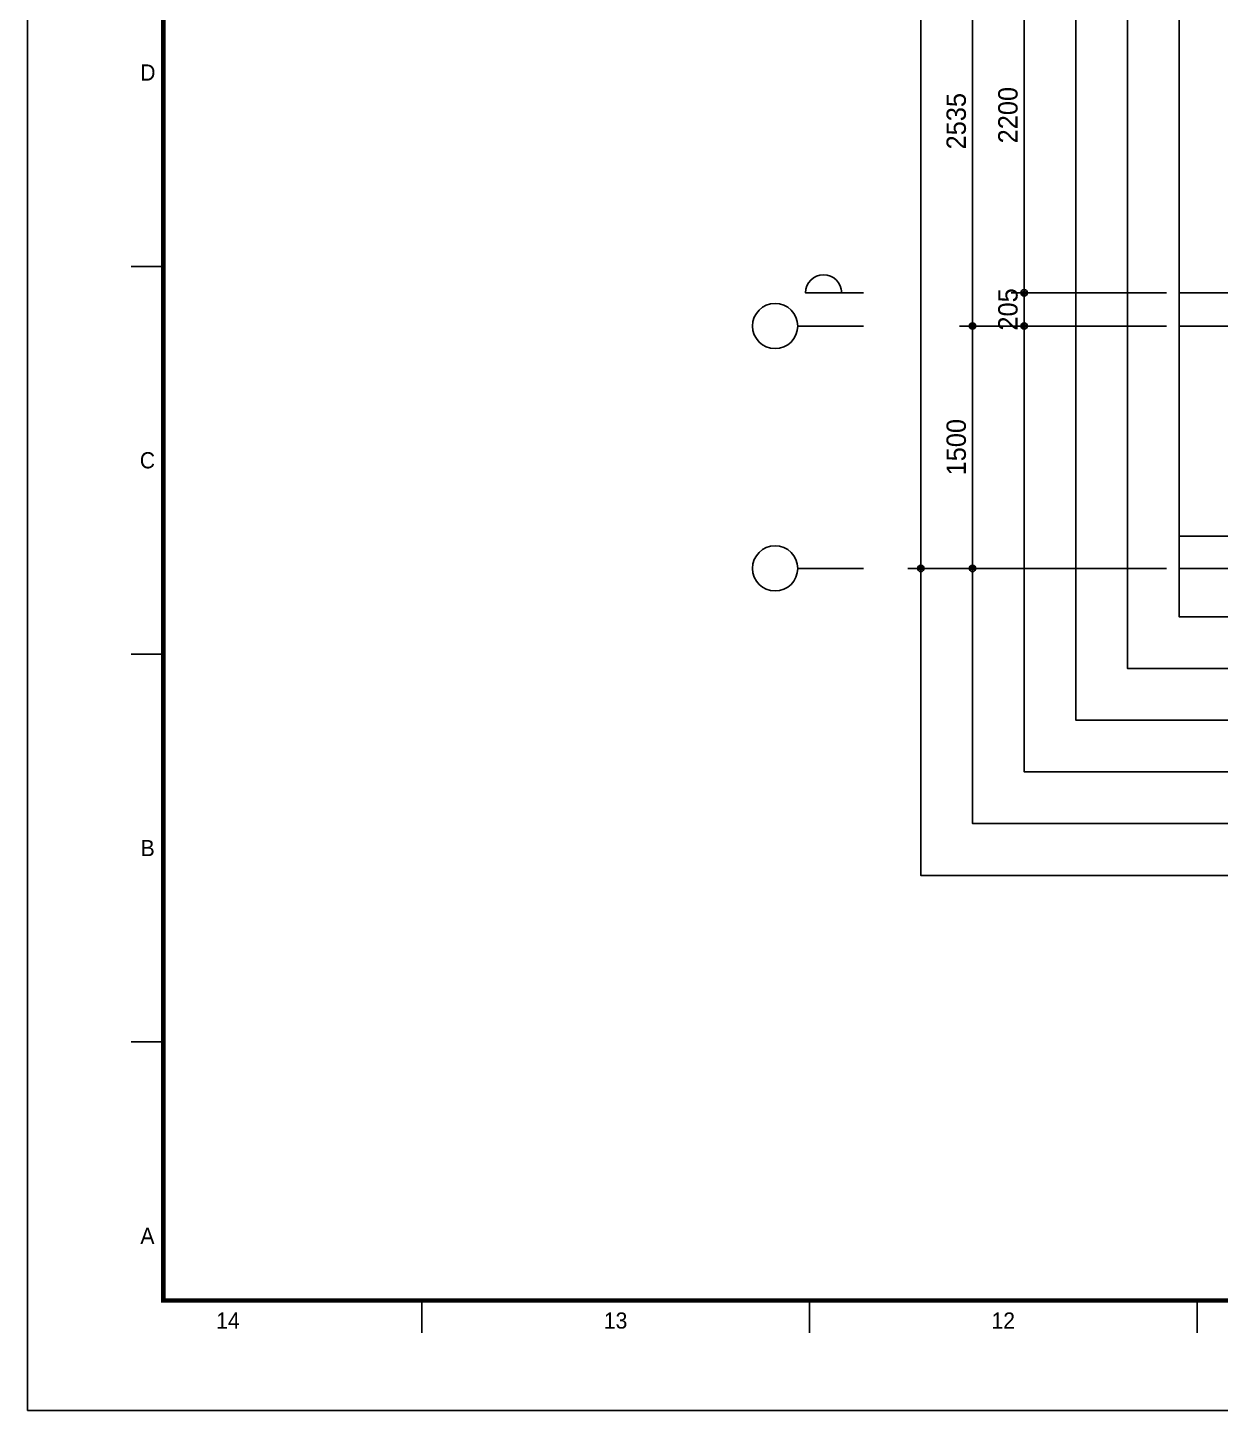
# Model space of a CAD drawing. Header units: millimetres. Extents: x 0 to 92204, y -190080 to 23760.
# Drawn here: x 0 to 7384, y -71280 to -62722 of the extents above; entities that cross this region are included whole.
import ezdxf
from ezdxf.enums import TextEntityAlignment as Align
from ezdxf.xclip import XClip

# ---------------------------------------------------------------- set-up
doc = ezdxf.new("R2010")
doc.units = ezdxf.units.MM
doc.header["$LTSCALE"] = 100
doc.header["$XCLIPFRAME"] = 0
doc.linetypes.add('AUDIT_D_220706163347-0', pattern=[0])
doc.linetypes.add('CEN', pattern=[62, 60, -1, 0, -1])
doc.layers.get('defpoints').update_dxf_attribs({"color": 139})
for name, color, linetype in [('A-치수', 7, 'AUDIT_D_220706163347-0'), ('AA-BORD-FORM', 7, 'Continuous'), ('AA-BORD-TEXT', 3, 'Continuous'), ('AA-XXXX-DIMS', 7, 'Continuous'), ('CEN_CON', 1, 'CEN'), ('CEN_WALL', 12, 'CEN'), ('DIM', 7, 'AUDIT_D_220706163347-0'), ('ELE3_CON', 7, 'Continuous'), ('MC', 135, 'Continuous')]:
    doc.layers.add(name, color=color, linetype=linetype)
doc.styles.add('HAUD01', font='Dotum.ttf')
doc.styles.add('맑은고딕', font='malgun.ttf', dxfattribs={"width": 0.9})
doc.dimstyles.new('DIM_40', dxfattribs={"dimscale": 40, "dimtxt": 3, "dimasz": 1, "dimexe": 2, "dimexo": 2, "dimgap": 1, "dimtad": 1, "dimdec": 0, "dimzin": 0, "dimdsep": 46, "dimtxsty": '맑은고딕', "dimblk1": 'DIMDOT', "dimblk2": 'DIMDOT', "dimsah": 1, "dimcen": 0.09, "dimdle": 2, "dimclrd": 7, "dimclre": 7, "dimclrt": 3, "dimadec": 0, "dimazin": 0, "dimtfac": 1, "dimtdec": 0, "dimtix": 1, "dimtmove": 2, "dimatfit": 3, "dimldrblk": 'DIMDOT', "dimfxl": 2, "dimtolj": 1, "dimtzin": 0, "dimarcsym": 0})

# ---------------------------------------------------------------- blocks, each defined once
blk = doc.blocks.new('중심')
at = {"layer": 'DIM'}
blk.add_line((-350, 0), (0, 0), dxfattribs=at)
blk.add_circle((-470, 0), 120, dxfattribs=at)
blk = doc.blocks.new('DIMDOT')
at = {"layer": 'AA-XXXX-DIMS'}
for p, q in [((-1.5, 0), (1.5, 0)), ((0, -1.5), (0, 1.5))]:
    blk.add_line(p, q, dxfattribs=at)
for radius in [0.5, 0.25]:
    blk.add_circle((0, 0), radius, dxfattribs=at)
blk = doc.blocks.new('*D2749')
at = {"layer": 'defpoints', "color": 0, "transparency": 16777216}
for p in [(5529.7, -77979), (7129.7, -77979), (7129.7, -89829)]:
    blk.add_point(p, dxfattribs=at)
at = {"layer": 'DIM', "color": 7, "lineweight": -2, "transparency": 16777216}
for p, q in [((7049.7, -77979), (5449.7, -77979)), ((5529.7, -89789), (5529.7, -78019)), ((7049.7, -89829), (5449.7, -89829))]:
    blk.add_line(p, q, dxfattribs=at)
at = {"layer": 'DIM', "color": 7, "lineweight": -2, "transparency": 16777216, "xscale": 40, "yscale": 40, "zscale": 40}
for p, rotation in [((5529.7, -77979), 90), ((5529.7, -89829), 270)]:
    blk.add_blockref('DIMDOT', p, dxfattribs=dict(at, rotation=rotation))
at = {"layer": 'DIM', "color": 3, "transparency": 16777216, "insert": (5429.6, -83904), "char_height": 120, "attachment_point": 5, "rotation": 90, "style": 'HAUD01'}
blk.add_mtext('\\A1;11850', dxfattribs=at)
blk = doc.blocks.new('*D2750')
at = {"layer": 'defpoints', "color": 0, "transparency": 16777216}
for p in [(5849.7, -88329), (7129.7, -88329), (7129.7, -89829)]:
    blk.add_point(p, dxfattribs=at)
at = {"layer": 'DIM', "color": 7, "lineweight": -2, "transparency": 16777216}
for p, q in [((7049.7, -88329), (5769.7, -88329)), ((5849.7, -89789), (5849.7, -88369)), ((7049.7, -89829), (5769.7, -89829))]:
    blk.add_line(p, q, dxfattribs=at)
at = {"layer": 'DIM', "color": 7, "lineweight": -2, "transparency": 16777216, "xscale": 40, "yscale": 40, "zscale": 40}
for p, rotation in [((5849.7, -88329), 90), ((5849.7, -89829), 270)]:
    blk.add_blockref('DIMDOT', p, dxfattribs=dict(at, rotation=rotation))
at = {"layer": 'DIM', "color": 3, "transparency": 16777216, "insert": (5749.6, -89079), "char_height": 120, "attachment_point": 5, "rotation": 90, "style": 'HAUD01'}
blk.add_mtext('\\A1;1500', dxfattribs=at)
blk = doc.blocks.new('*D2751')
at = {"layer": 'defpoints', "color": 0, "transparency": 16777216}
for p in [(5849.7, -85794), (7129.7, -85794), (7129.7, -88329)]:
    blk.add_point(p, dxfattribs=at)
at = {"layer": 'DIM', "color": 7, "lineweight": -2, "transparency": 16777216}
for p, q in [((7049.7, -85794), (5769.7, -85794)), ((5849.7, -88289), (5849.7, -85834)), ((7049.7, -88329), (5769.7, -88329))]:
    blk.add_line(p, q, dxfattribs=at)
at = {"layer": 'DIM', "color": 7, "lineweight": -2, "transparency": 16777216, "xscale": 40, "yscale": 40, "zscale": 40}
for p, rotation in [((5849.7, -85794), 90), ((5849.7, -88329), 270)]:
    blk.add_blockref('DIMDOT', p, dxfattribs=dict(at, rotation=rotation))
at = {"layer": 'DIM', "color": 3, "transparency": 16777216, "insert": (5749.6, -87061.5), "char_height": 120, "attachment_point": 5, "rotation": 90, "style": 'HAUD01'}
blk.add_mtext('\\A1;2535', dxfattribs=at)
blk = doc.blocks.new('*D2757')
at = {"layer": 'defpoints', "color": 0, "transparency": 16777216}
for p in [(6169.7, -88124), (7129.7, -88124), (7129.7, -88329)]:
    blk.add_point(p, dxfattribs=at)
at = {"layer": 'DIM', "color": 7, "lineweight": -2, "transparency": 16777216}
for p, q in [((6169.7, -88084), (6169.7, -88044)), ((7049.7, -88124), (6089.7, -88124)), ((6169.7, -88329), (6169.7, -88124)), ((7049.7, -88329), (6089.7, -88329)), ((6169.7, -88369), (6169.7, -88409))]:
    blk.add_line(p, q, dxfattribs=at)
at = {"layer": 'DIM', "color": 7, "lineweight": -2, "transparency": 16777216, "xscale": 40, "yscale": 40, "zscale": 40}
for p, rotation in [((6169.7, -88124), 270), ((6169.7, -88329), 90)]:
    blk.add_blockref('DIMDOT', p, dxfattribs=dict(at, rotation=rotation))
at = {"layer": 'DIM', "color": 3, "transparency": 16777216, "insert": (6069.6, -88226.5), "char_height": 120, "attachment_point": 5, "rotation": 90, "style": 'HAUD01'}
blk.add_mtext('\\A1;205', dxfattribs=at)
blk = doc.blocks.new('*D2758')
at = {"layer": 'defpoints', "color": 0, "transparency": 16777216}
for p in [(6169.7, -85924), (7129.7, -85924), (7129.7, -88124)]:
    blk.add_point(p, dxfattribs=at)
at = {"layer": 'DIM', "color": 7, "lineweight": -2, "transparency": 16777216}
for p, q in [((7049.7, -85924), (6089.7, -85924)), ((6169.7, -88084), (6169.7, -85964)), ((7049.7, -88124), (6089.7, -88124))]:
    blk.add_line(p, q, dxfattribs=at)
at = {"layer": 'DIM', "color": 7, "lineweight": -2, "transparency": 16777216, "xscale": 40, "yscale": 40, "zscale": 40}
for p, rotation in [((6169.7, -85924), 90), ((6169.7, -88124), 270)]:
    blk.add_blockref('DIMDOT', p, dxfattribs=dict(at, rotation=rotation))
at = {"layer": 'DIM', "color": 3, "transparency": 16777216, "insert": (6069.6, -87024), "char_height": 120, "attachment_point": 5, "rotation": 90, "style": 'HAUD01'}
blk.add_mtext('\\A1;2200', dxfattribs=at)
blk = doc.blocks.new('*D2763')
at = {"layer": 'defpoints', "color": 0, "transparency": 16777216}
for p in [(5849.7, -83404), (7129.7, -83404), (7129.7, -88329)]:
    blk.add_point(p, dxfattribs=at)
at = {"layer": 'DIM', "color": 7, "lineweight": -2, "transparency": 16777216}
for p, q in [((7049.7, -83404), (5769.7, -83404)), ((5849.7, -88289), (5849.7, -83444)), ((7049.7, -88329), (5769.7, -88329))]:
    blk.add_line(p, q, dxfattribs=at)
at = {"layer": 'DIM', "color": 7, "lineweight": -2, "transparency": 16777216, "xscale": 40, "yscale": 40, "zscale": 40}
for p, rotation in [((5849.7, -83404), 90), ((5849.7, -88329), 270)]:
    blk.add_blockref('DIMDOT', p, dxfattribs=dict(at, rotation=rotation))
at = {"layer": 'DIM', "color": 3, "transparency": 16777216, "insert": (5749.6, -85866.5), "char_height": 120, "attachment_point": 5, "rotation": 90, "style": 'HAUD01'}
blk.add_mtext('\\A1;4925', dxfattribs=at)
blk = doc.blocks.new('U-84A(기본)', base_point=(206477.1, -21253.3))
at = {"layer": 'CEN_CON'}
blk.add_line((206477.1, -21253.3), (221712.1, -21253.3), dxfattribs=at)
at = {"layer": 'CEN_WALL'}
blk.add_line((206477.1, -19753.3), (217472.1, -19753.3), dxfattribs=at)
at = {"layer": 'ELE3_CON'}
blk.add_line((209012.1, -21053.3), (207212.1, -21053.3), dxfattribs=at)
at = {"layer": 'MC'}
blk.add_line((206477.1, -19548.3), (217472.1, -19548.3), dxfattribs=at)
blk = doc.blocks.new('XR-FORM 청주월명')
at = {"layer": 'AA-BORD-FORM', "color": 2}
for p, q in [((21, 177), (16, 177)), ((21, 117), (16, 117)), ((21, 57), (16, 57)), ((61, 17), (61, 12)), ((121, 17), (121, 12)), ((181, 17), (181, 12))]:
    blk.add_line(p, q, dxfattribs=at)
at = {"layer": 'AA-BORD-FORM', "color": 1}
blk.add_lwpolyline([(0, 0), (841, 0), (841, 594), (0, 594)], close=True, dxfattribs=at)
at = {"layer": 'AA-BORD-FORM', "color": 2, "const_width": 0.682}
blk.add_lwpolyline([(21, 17), (21, 577), (821, 577), (821, 17)], close=True, dxfattribs=at)
at = {"layer": 'AA-BORD-TEXT', "color": 7, "style": 'HAUD01'}
for s, p in [('D', (18.61, 207)), ('C', (18.54, 147)), ('B', (18.58, 87)), ('A', (18.54, 27)), ('14', (31, 13.9)), ('13', (91, 13.9)), ('12', (151, 13.9))]:
    blk.add_text(s, height=2.5, dxfattribs=at).set_placement(p, align=Align.MIDDLE_CENTER)
blk = doc.blocks.new('DIM-1108')
at = {"layer": 'DIM'}
blk.add_lwpolyline([(5039.8, -88124, 1), (4815.8, -88124), (5175.8, -88124)], format="xyb", dxfattribs=at)
at = {"layer": 'A-치수', "xscale": 1.166666666666666, "yscale": 1.166666666666666, "zscale": 1.166666666666666}
for p in [(5175.8, -88329), (5175.8, -89829)]:
    blk.add_blockref('중심', p, dxfattribs=at)
at = {"layer": 'DIM'}
for base, p1, p2, picture, middle in [((5529.7, -77979), (7129.7, -89829), (7129.7, -77979), '*D2749', (5429.6, -83904)), ((5849.7, -83404), (7129.7, -88329), (7129.7, -83404), '*D2763', (5749.6, -85866.5)), ((5849.7, -85794), (7129.7, -88329), (7129.7, -85794), '*D2751', (5749.6, -87061.5)), ((6169.7, -85924), (7129.7, -88124), (7129.7, -85924), '*D2758', (6069.6, -87024)), ((6169.7, -88124), (7129.7, -88329), (7129.7, -88124), '*D2757', (6069.6, -88226.5)), ((5849.7, -88329), (7129.7, -89829), (7129.7, -88329), '*D2750', (5749.6, -89079))]:
    dim = blk.add_linear_dim(base=base, p1=p1, p2=p2, angle=90, dimstyle='DIM_40', override={"dimscale": 40, "dimtxsty": 'HAUD01'}, dxfattribs=at)
    dim.commit()
    dim.dimension.update_dxf_attribs({"geometry": picture, "text_midpoint": middle})

msp = doc.modelspace()

# ---------------------------------------------------------------- linework, layer by layer
at = {"layer": 'defpoints'}
for points in [[(5529.7, -51269.2), (5529.7, -67969), (25378.2, -67969), (25378.2, -51269.2)], [(5849.7, -51589.2), (5849.7, -67649), (25058.2, -67649), (25058.2, -51589.2)], [(6169.7, -51909.2), (6169.7, -67329), (24738.2, -67329), (24738.2, -51909.2)], [(6489.7, -52229.2), (6489.7, -67009), (24418.2, -67009), (24418.2, -52229.2)], [(6809.7, -52549.2), (6809.7, -66689), (24098.2, -66689), (24098.2, -52549.2)], [(7129.7, -52869.2), (7129.7, -66369), (23778.2, -66369), (23778.2, -52869.2)]]:
    msp.add_lwpolyline(points, close=True, dxfattribs=at)

# ---------------------------------------------------------------- block references
msp.add_blockref('DIM-1108', (0, 23760))
at = {"xscale": 40, "yscale": 40, "zscale": 40}
msp.add_blockref('XR-FORM 청주월명', (0, -71280), dxfattribs=at)
ref = msp.add_blockref('U-84A(기본)', (8278.2, -66069), dxfattribs=dict(xscale=-1))
XClip(ref).set_block_clipping_path([(190977.1148644797, -21553.2908892445), (207625.679779337, -8053.4973983663)])

doc.saveas('drawing.dxf')
